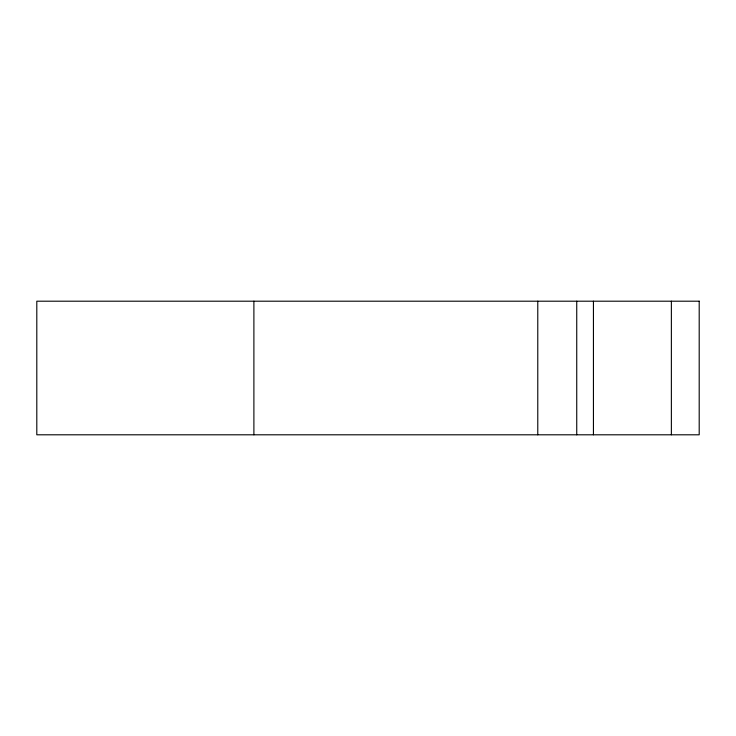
<?xml version="1.0" encoding="UTF-8"?>
<svg xmlns="http://www.w3.org/2000/svg" width="736" height="736" viewBox="0 0 736 736"><rect width="100%" height="100%" fill="white"/><g stroke="black" fill="none" stroke-linecap="round" stroke-linejoin="round"><path stroke-width="1.1" d="M671.37 301.199L671.37 434.801M593.437 301.199L593.437 434.801M576.739 301.199L576.739 434.801M537.777 301.199L537.777 434.801M253.892 301.199L253.892 434.801M699.2 301.199L36.8 301.199L36.8 434.801L699.2 434.801L699.2 301.199"/></g></svg>
